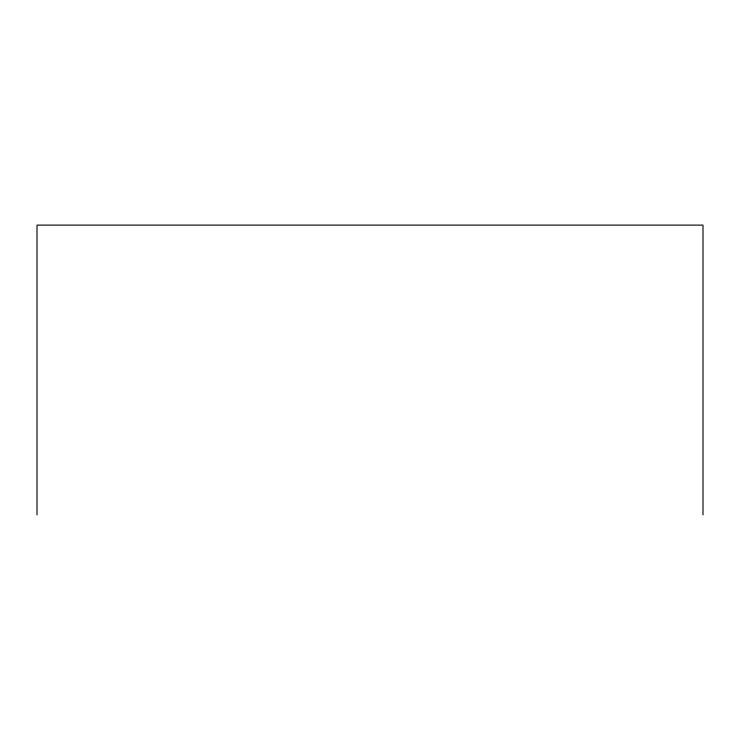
<?xml version="1.0" encoding="UTF-8"?>
<svg xmlns="http://www.w3.org/2000/svg" width="740" height="740" viewBox="0 0 740 740"><rect width="100%" height="100%" fill="white"/><g stroke="black" fill="none" stroke-linecap="round" stroke-linejoin="round"><path stroke-width="1.11" d="M703 514.892L703 225.108L37 225.108L37 514.892"/></g></svg>
